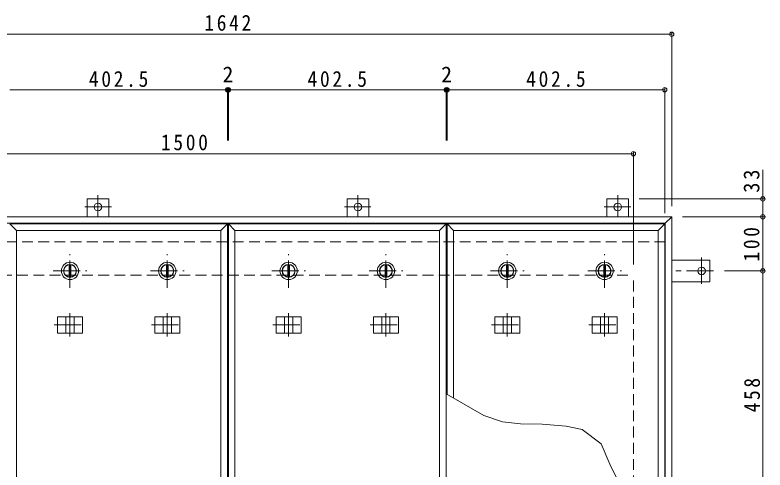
# Model space of a CAD drawing. Units: millimetres at full size, sheet at 1:10. Extents: x -2654 to 2738, y -1962 to 1769.
# Drawn here: x -1855 to -468, y 571 to 1412 of the extents above; entities that cross this region are included whole.
import ezdxf
from ezdxf.enums import TextEntityAlignment as Align

# ---------------------------------------------------------------- set-up
doc = ezdxf.new("R2010")
doc.units = ezdxf.units.MM
doc.header["$LTSCALE"] = 10
doc.header["$PDMODE"] = 32
doc.header["$PDSIZE"] = 8
doc.linetypes.add('CHAIN1', pattern=[8, 5, -1, 1, -1])
doc.linetypes.add('DASHED2', pattern=[3, 2, -1])
for name, color, linetype, lineweight in [('0-1_躯体', 2, 'DASHED2', 9), ('0-2_仕上', 4, 'Continuous', 9), ('0-3_建具', 4, 'Continuous', 9), ('0-5_寸法', 7, 'Continuous', 9), ('0-C_084', 2, 'Continuous', 9), ('0-E_090', 3, 'Continuous', 9), ('0-F_092', 7, 'Continuous', 9)]:
    doc.layers.add(name, color=color, linetype=linetype, lineweight=lineweight)
doc.styles.add('ＭＳ ゴシック', font='')
doc.styles.get('ＭＳ ゴシック').set_extended_font_data('MS Gothic')

msp = doc.modelspace()

# ---------------------------------------------------------------- linework, layer by layer
at = {"layer": '0-1_躯体'}
for p, q in [((-652.35, 992.92), (-2270.35, 992.92)), ((-2211.35, 930.92), (-711.35, 930.92)), ((-711.35, 30.92), (-711.35, 930.92))]:
    msp.add_line(p, q, dxfattribs=at)
at = {"layer": '0-2_仕上'}
for p, q in [((-1852.85, -52.08), (-1852.85, 1013.92)), ((-1474.35, -52.08), (-1474.35, 1013.92)), ((-1462.35, -64.08), (-1462.35, 1025.92)), ((-1460.35, -64.08), (-1460.35, 1025.92)), ((-1448.35, -52.08), (-1448.35, 1013.92)), ((-1069.85, -52.08), (-1069.85, 1013.92)), ((-1057.85, -64.08), (-1057.85, 1025.92)), ((-1055.85, 710.62), (-1055.85, 1025.92)), ((-1043.85, 703.69), (-1043.85, 1013.92)), ((-665.35, 506.34), (-665.35, 1013.92)), ((-653.35, 501.69), (-653.35, 1025.92))]:
    msp.add_line(p, q, dxfattribs=at)
for points in [[(-1474.35, 1013.92), (-1462.35, 1025.92), (-1864.85, 1025.92)], [(-1474.35, 1013.92), (-1852.85, 1013.92), (-1864.85, 1025.92)], [(-1069.85, 1013.92), (-1057.85, 1025.92), (-1460.35, 1025.92)], [(-1069.85, 1013.92), (-1448.35, 1013.92), (-1460.35, 1025.92)], [(-665.35, 1013.92), (-653.35, 1025.92), (-1055.85, 1025.92)], [(-665.35, 1013.92), (-1043.85, 1013.92), (-1055.85, 1025.92)]]:
    msp.add_lwpolyline(points, dxfattribs=at)
at = {"layer": '0-3_建具', "color": 2}
for p, q in [((-640.35, 1038.92), (-2282.35, 1038.92)), ((-652.35, 1026.92), (-2270.35, 1026.92)), ((-640.35, 1038.92), (-652.35, 1026.92)), ((-652.35, -65.08), (-652.35, 1026.92)), ((-640.35, -77.08), (-640.35, 1038.92))]:
    msp.add_line(p, q, dxfattribs=at)
at = {"layer": '0-3_建具', "linetype": 'CHAIN1'}
for p, q in [((-1753.6, 861.04), (-1753.6, 817.8)), ((-1573.6, 861.04), (-1573.6, 817.8)), ((-1349.1, 861.04), (-1349.1, 817.8)), ((-1169.1, 861.04), (-1169.1, 817.8)), ((-944.6, 861.04), (-944.6, 817.8)), ((-764.6, 861.04), (-764.6, 817.8)), ((-1783.01, 838.92), (-1724.19, 838.92)), ((-1603.01, 838.92), (-1544.19, 838.92)), ((-1378.51, 838.92), (-1319.69, 838.92)), ((-1198.51, 838.92), (-1139.69, 838.92)), ((-974.01, 838.92), (-915.19, 838.92)), ((-794.01, 838.92), (-735.19, 838.92))]:
    msp.add_line(p, q, dxfattribs=at)
at = {"layer": '0-3_建具'}
for p, q in [((-1776.69, 853.92), (-1730.51, 853.92)), ((-1776.69, 853.92), (-1776.69, 823.92)), ((-1761.1, 853.92), (-1761.1, 823.92)), ((-1746.1, 853.92), (-1746.1, 823.92)), ((-1730.51, 853.92), (-1730.51, 823.92)), ((-1596.69, 853.92), (-1550.51, 853.92)), ((-1596.69, 853.92), (-1596.69, 823.92)), ((-1581.1, 853.92), (-1581.1, 823.92)), ((-1566.1, 853.92), (-1566.1, 823.92)), ((-1550.51, 853.92), (-1550.51, 823.92)), ((-1372.19, 853.92), (-1326.01, 853.92)), ((-1372.19, 853.92), (-1372.19, 823.92)), ((-1356.6, 853.92), (-1356.6, 823.92)), ((-1341.6, 853.92), (-1341.6, 823.92)), ((-1326.01, 853.92), (-1326.01, 823.92)), ((-1192.19, 853.92), (-1146.01, 853.92)), ((-1192.19, 853.92), (-1192.19, 823.92)), ((-1176.6, 853.92), (-1176.6, 823.92)), ((-1161.6, 853.92), (-1161.6, 823.92)), ((-1146.01, 853.92), (-1146.01, 823.92)), ((-967.69, 853.92), (-921.51, 853.92)), ((-967.69, 853.92), (-967.69, 823.92)), ((-952.1, 853.92), (-952.1, 823.92)), ((-937.1, 853.92), (-937.1, 823.92)), ((-921.51, 853.92), (-921.51, 823.92)), ((-787.69, 853.92), (-741.51, 853.92)), ((-787.69, 853.92), (-787.69, 823.92)), ((-772.1, 853.92), (-772.1, 823.92)), ((-757.1, 853.92), (-757.1, 823.92)), ((-741.51, 853.92), (-741.51, 823.92)), ((-1776.69, 823.92), (-1730.51, 823.92)), ((-1596.69, 823.92), (-1550.51, 823.92)), ((-1372.19, 823.92), (-1326.01, 823.92)), ((-1192.19, 823.92), (-1146.01, 823.92)), ((-967.69, 823.92), (-921.51, 823.92)), ((-787.69, 823.92), (-741.51, 823.92))]:
    msp.add_line(p, q, dxfattribs=at)
at = {"layer": '0-5_寸法'}
for p, q in [((-471.83, 1072.12), (-471.83, 1125.88)), ((-987.71, 671.28), (-1057.85, 711.77))]:
    msp.add_line(p, q, dxfattribs=at)
for points in [[(-755.05, 581.79), (-770.86, 619.25), (-805.83, 645.47), (-835.79, 652.13), (-879.91, 655.46), (-920.29, 655.88), (-953.58, 659.62), (-987.71, 671.28)], [(-717.12, 531.1), (-739.69, 550.34), (-755.05, 581.79)]]:
    msp.add_lwpolyline(points, dxfattribs=at)
at = {"layer": '0-C_084', "linetype": 'CHAIN1'}
for p, q in [((-1753.6, 907.92), (-1753.6, 969.92)), ((-1573.6, 907.92), (-1573.6, 969.92)), ((-1349.1, 907.92), (-1349.1, 969.92)), ((-1169.1, 907.92), (-1169.1, 969.92)), ((-944.6, 907.92), (-944.6, 969.92)), ((-764.6, 907.92), (-764.6, 969.92)), ((-1784.6, 938.92), (-1722.6, 938.92)), ((-1604.6, 938.92), (-1542.6, 938.92)), ((-1380.1, 938.92), (-1318.1, 938.92)), ((-1200.1, 938.92), (-1138.1, 938.92)), ((-975.6, 938.92), (-913.6, 938.92)), ((-795.6, 938.92), (-733.6, 938.92))]:
    msp.add_line(p, q, dxfattribs=at)
at = {"layer": '0-C_084'}
for p, q in [((-1755.1, 950.33), (-1755.1, 927.52)), ((-1752.1, 950.33), (-1752.1, 927.52)), ((-1575.1, 950.33), (-1575.1, 927.52)), ((-1572.1, 950.33), (-1572.1, 927.52)), ((-1350.6, 950.33), (-1350.6, 927.52)), ((-1347.6, 950.33), (-1347.6, 927.52)), ((-1170.6, 950.33), (-1170.6, 927.52)), ((-1167.6, 950.33), (-1167.6, 927.52)), ((-946.1, 950.33), (-946.1, 927.52)), ((-943.1, 950.33), (-943.1, 927.52)), ((-766.1, 950.33), (-766.1, 927.52)), ((-763.1, 950.33), (-763.1, 927.52))]:
    msp.add_line(p, q, dxfattribs=at)
for centre, radius in [((-1753.6, 938.92), 16), ((-1753.6, 938.92), 12), ((-1753.6, 938.92), 11.5), ((-1573.6, 938.92), 16), ((-1573.6, 938.92), 12), ((-1573.6, 938.92), 11.5), ((-1349.1, 938.92), 16), ((-1349.1, 938.92), 12), ((-1349.1, 938.92), 11.5), ((-1169.1, 938.92), 16), ((-1169.1, 938.92), 12), ((-1169.1, 938.92), 11.5), ((-944.6, 938.92), 16), ((-944.6, 938.92), 12), ((-944.6, 938.92), 11.5), ((-764.6, 938.92), 16), ((-764.6, 938.92), 12), ((-764.6, 938.92), 11.5)]:
    msp.add_circle(centre, radius, dxfattribs=at)
at = {"layer": '0-E_090'}
for p, q in [((-1681.85, 1072.12), (-1721.85, 1072.12)), ((-1721.85, 1038.92), (-1721.85, 1072.12)), ((-1681.85, 1038.92), (-1681.85, 1072.12)), ((-1240.85, 1038.92), (-1240.85, 1072.12)), ((-1240.85, 1072.12), (-1200.85, 1072.12)), ((-1200.85, 1038.92), (-1200.85, 1072.12)), ((-760.35, 1072.12), (-720.35, 1072.12)), ((-760.35, 1038.92), (-760.35, 1072.12)), ((-720.35, 1038.92), (-720.35, 1072.12)), ((-640.35, 958.92), (-570.15, 958.92)), ((-570.15, 958.92), (-570.15, 918.92)), ((-640.35, 918.92), (-570.15, 918.92))]:
    msp.add_line(p, q, dxfattribs=at)
at = {"layer": '0-E_090', "linetype": 'CHAIN1'}
for p, q in [((-1701.85, 1079.28), (-1701.85, 1039.12)), ((-1220.85, 1079.28), (-1220.85, 1039.12)), ((-740.35, 1079.28), (-740.35, 1039.12)), ((-1677.01, 1057.12), (-1725.9, 1057.12)), ((-1245.69, 1057.12), (-1196.8, 1057.12)), ((-765.19, 1057.12), (-716.3, 1057.12)), ((-585.15, 963.76), (-585.15, 914.88)), ((-562.99, 938.92), (-640.35, 938.92))]:
    msp.add_line(p, q, dxfattribs=at)
at = {"layer": '0-E_090'}
for centre in [(-1701.85, 1057.12), (-1220.85, 1057.12), (-740.35, 1057.12), (-585.15, 938.92)]:
    msp.add_circle(centre, 7, dxfattribs=at)
at = {"layer": '0-F_092'}
for p, q in [((-2282.35, 1376.64), (-640.35, 1376.64)), ((-640.35, 1379.64), (-640.35, 1058.92)), ((-1462.35, 1276.84), (-1462.35, 1180.07)), ((-1460.35, 1276.84), (-1460.35, 1180.07)), ((-1057.85, 1276.84), (-1057.85, 1180.07)), ((-1055.85, 1276.84), (-1055.85, 1180.07)), ((-653.35, 1276.84), (-653.35, 1045.92)), ((-1864.85, 1273.84), (-1462.35, 1273.84)), ((-1462.35, 1273.84), (-1460.35, 1273.84)), ((-1460.35, 1273.84), (-1057.85, 1273.84)), ((-1057.85, 1273.84), (-1055.85, 1273.84)), ((-1055.85, 1273.84), (-653.35, 1273.84)), ((-2211.35, 1155.64), (-711.35, 1155.64)), ((-711.35, 1158.64), (-711.35, 950.92)), ((-468.83, 1072.12), (-700.35, 1072.12)), ((-471.83, 1038.92), (-471.83, 1072.12)), ((-468.83, 1038.92), (-620.35, 1038.92)), ((-471.83, 1038.92), (-471.83, 938.92)), ((-468.83, 938.92), (-542.99, 938.92)), ((-471.83, 480.92), (-471.83, 938.92))]:
    msp.add_line(p, q, dxfattribs=at)
for p in [(-640.35, 1376.64), (-1462.35, 1273.84), (-1460.35, 1273.84), (-1057.85, 1273.84), (-1055.85, 1273.84), (-653.35, 1273.84), (-711.35, 1155.64), (-471.83, 1072.12), (-471.83, 1038.92), (-471.83, 938.92)]:
    msp.add_point(p, dxfattribs=at)

# ---------------------------------------------------------------- texts
at = {"layer": '0-F_092', "color": 2, "style": 'ＭＳ ゴシック'}
for p in [(-1471.35, 1278.84), (-1066.85, 1278.84)]:
    msp.add_text('2', height=29.33, dxfattribs=at).set_placement(p, align=Align.BOTTOM_LEFT)
at = {"layer": '0-F_092', "color": 2, "char_height": 29.33, "attachment_point": 7, "style": 'ＭＳ ゴシック'}
for s, insert in [('\\T1.28;\\W0.9;1642', (-1505.1, 1382.64)), ('\\T1.28;\\W0.9;402.5', (-1718.6, 1278.84)), ('\\T1.28;\\W0.9;402.5', (-1314.1, 1278.84)), ('\\T1.28;\\W0.9;402.5', (-909.6, 1278.84)), ('\\T1.28;\\W0.9;1500', (-1585.33, 1161.64))]:
    msp.add_mtext(s, dxfattribs=dict(at, insert=insert))
at = {"layer": '0-F_092', "color": 2, "char_height": 29.33, "attachment_point": 7, "rotation": 90, "style": 'ＭＳ ゴシック'}
for s, insert in [('\\T1.27;\\W0.95;33', (-477.83, 1083.38)), ('\\T1.27;\\W0.9;100', (-477.83, 956.42)), ('\\T1.27;\\W0.9;458', (-476.83, 677.42))]:
    msp.add_mtext(s, dxfattribs=dict(at, insert=insert))

doc.saveas('drawing.dxf')
